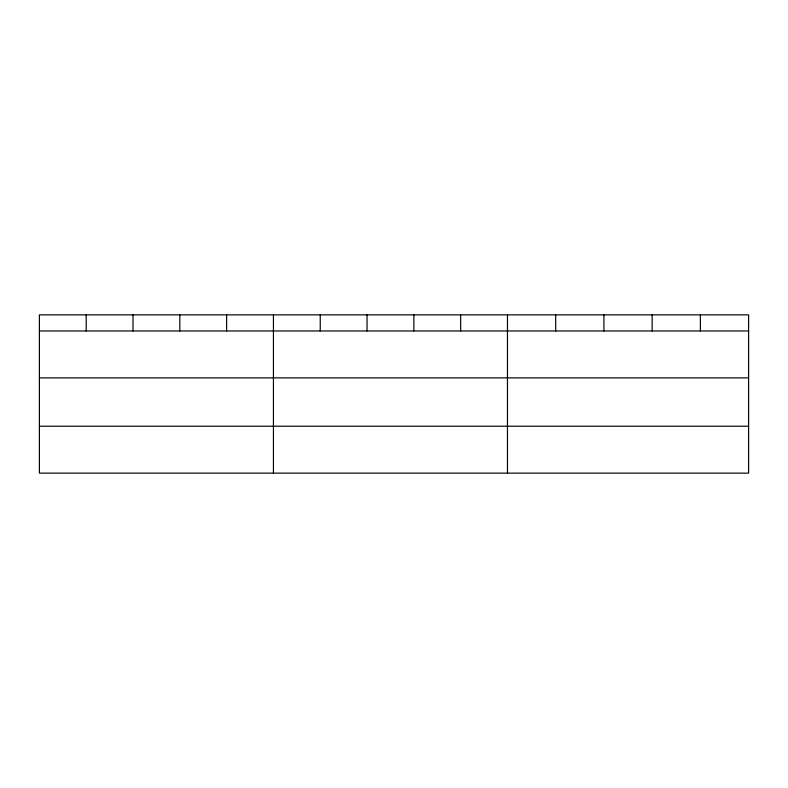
<?xml version="1.0" encoding="UTF-8"?>
<svg xmlns="http://www.w3.org/2000/svg" width="788" height="788" viewBox="0 0 788 788"><rect width="100%" height="100%" fill="white"/><g stroke="black" fill="none" stroke-linecap="round" stroke-linejoin="round"><path stroke-width="1.18" d="M748.6 377.885L748.6 314.865L39.4 314.865L39.4 473.135L748.6 473.135L748.6 377.885L39.4 377.885M39.4 330.96L748.6 330.96M39.4 426.219L748.6 426.219M700.374 314.865L700.374 330.96M652.149 314.865L652.149 330.96M603.923 314.865L603.923 330.96M555.698 314.865L555.698 330.96M507.472 314.865L507.472 473.135M460.665 314.865L460.665 330.96M413.858 314.865L413.858 330.96M367.05 314.865L367.05 330.96M320.243 314.865L320.243 330.96M273.436 314.865L273.436 473.135M226.629 314.865L226.629 330.96M179.822 314.865L179.822 330.96M133.014 314.865L133.014 330.96M86.207 314.865L86.207 330.96"/></g></svg>
